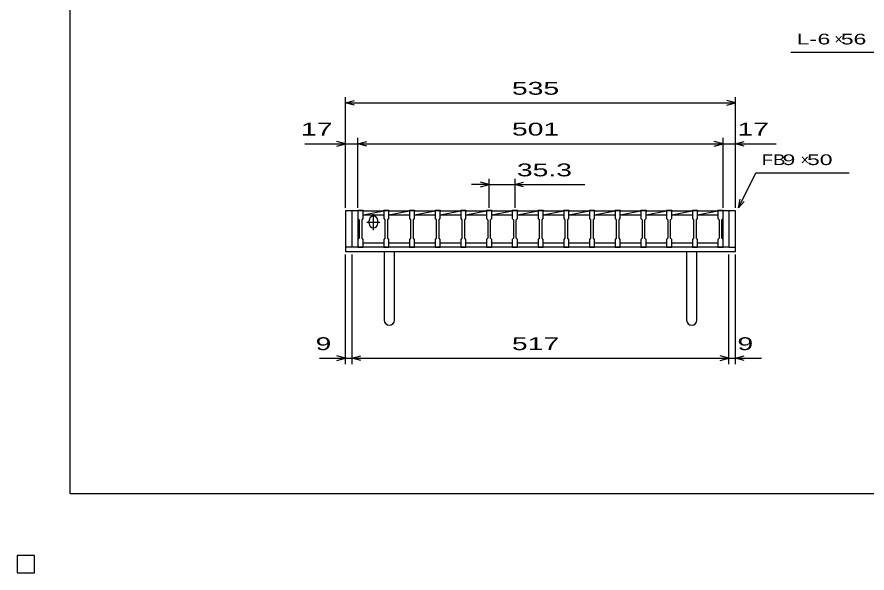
# Model space of a CAD drawing. Units: millimetres, scale not verified. Extents: x -1456 to 1385, y -1026 to 843.
# Drawn here: x -1456 to -289, y -1026 to -263 of the extents above; entities that cross this region are included whole.
import ezdxf
from ezdxf.enums import TextEntityAlignment as Align

# ---------------------------------------------------------------- set-up
doc = ezdxf.new("R2010")
doc.units = ezdxf.units.MM
doc.header["$LTSCALE"] = 8
for name, color, linetype, lineweight in [('0_2', 150, 'Continuous', 25), ('16', 3, 'Continuous', 25), ('19', 6, 'Continuous', 25), ('22', 4, 'Continuous', 25), ('24', 2, 'Continuous', 25), ('32', 4, 'Continuous', 25)]:
    doc.layers.add(name, color=color, linetype=linetype, lineweight=lineweight)
doc.styles.add('ベクトル', font='')
doc.styles.get('ベクトル').set_extended_font_data('ベクトル')

msp = doc.modelspace()

# ---------------------------------------------------------------- linework, layer by layer
at = {"layer": '0_2'}
for p, q in [((-1383.2, -917.2), (-1383.2, 842.8)), ((1384.8, -917.2), (-1383.2, -917.2)), ((-1432, -1002), (-1456, -1002)), ((-1456, -1002), (-1456, -1026)), ((-1432, -1002), (-1456, -1002)), ((-1456, -1002), (-1456, -1026)), ((-1432, -1002), (-1456, -1002)), ((-1456, -1002), (-1456, -1026)), ((-1432, -1002), (-1456, -1002)), ((-1456, -1002), (-1456, -1026)), ((-1432, -1002), (-1456, -1002)), ((-1456, -1002), (-1456, -1026)), ((-1432, -1026), (-1432, -1002)), ((-1432, -1026), (-1432, -1002)), ((-1432, -1026), (-1432, -1002)), ((-1432, -1026), (-1432, -1002)), ((-1432, -1026), (-1432, -1002)), ((-1456, -1026), (-1432, -1026)), ((-1456, -1026), (-1432, -1026)), ((-1456, -1026), (-1432, -1026)), ((-1456, -1026), (-1432, -1026)), ((-1456, -1026), (-1432, -1026))]:
    msp.add_line(p, q, dxfattribs=at)
at = {"layer": '16'}
for p, q in [((-988, -529), (-988, -528.3)), ((-988, -528.3), (-981, -528.3)), ((-988, -529), (-988, -539.5)), ((-981, -529), (-988, -529)), ((-988, -529), (-988, -573)), ((-981, -528.3), (-981, -529)), ((-981, -539.5), (-981, -529)), ((-981, -529), (-952.7, -529)), ((-981, -534.5), (-952.7, -529)), ((-981, -534.5), (-952.7, -534.5)), ((-966.85, -555.5), (-966.85, -533.5)), ((-952.7, -529), (-952.7, -528.3)), ((-952.7, -528.3), (-945.7, -528.3)), ((-952.7, -529), (-952.7, -539.5)), ((-945.7, -529), (-952.7, -529)), ((-945.7, -528.3), (-945.7, -529)), ((-945.7, -539.5), (-945.7, -529)), ((-945.7, -529), (-917.4, -529)), ((-945.7, -534.5), (-917.4, -529)), ((-945.7, -534.5), (-917.4, -534.5)), ((-917.4, -529), (-917.4, -528.3)), ((-917.4, -528.3), (-910.4, -528.3)), ((-917.4, -529), (-917.4, -539.5)), ((-910.4, -529), (-917.4, -529)), ((-910.4, -528.3), (-910.4, -529)), ((-910.4, -539.5), (-910.4, -529)), ((-910.4, -529), (-882.1, -529)), ((-910.4, -534.5), (-882.1, -529)), ((-910.4, -534.5), (-882.1, -534.5)), ((-882.1, -529), (-882.1, -528.3)), ((-882.1, -528.3), (-875.1, -528.3)), ((-882.1, -529), (-882.1, -539.5)), ((-875.1, -529), (-882.1, -529)), ((-875.1, -528.3), (-875.1, -529)), ((-875.1, -539.5), (-875.1, -529)), ((-875.1, -529), (-846.8, -529)), ((-875.1, -534.5), (-846.8, -529)), ((-875.1, -534.5), (-846.8, -534.5)), ((-846.8, -529), (-846.8, -528.3)), ((-846.8, -528.3), (-839.8, -528.3)), ((-846.8, -529), (-846.8, -539.5)), ((-839.8, -529), (-846.8, -529)), ((-839.8, -528.3), (-839.8, -529)), ((-839.8, -539.5), (-839.8, -529)), ((-839.8, -529), (-811.5, -529)), ((-839.8, -534.5), (-811.5, -529)), ((-839.8, -534.5), (-811.5, -534.5)), ((-811.5, -529), (-811.5, -528.3)), ((-811.5, -528.3), (-804.5, -528.3)), ((-811.5, -529), (-811.5, -539.5)), ((-804.5, -529), (-811.5, -529)), ((-804.5, -528.3), (-804.5, -529)), ((-804.5, -539.5), (-804.5, -529)), ((-804.5, -529), (-776.2, -529)), ((-804.5, -534.5), (-776.2, -529)), ((-804.5, -534.5), (-776.2, -534.5)), ((-776.2, -529), (-776.2, -528.3)), ((-776.2, -528.3), (-769.2, -528.3)), ((-776.2, -529), (-776.2, -539.5)), ((-769.2, -529), (-776.2, -529)), ((-769.2, -528.3), (-769.2, -529)), ((-769.2, -539.5), (-769.2, -529)), ((-769.2, -529), (-740.9, -529)), ((-769.2, -534.5), (-740.9, -529)), ((-769.2, -534.5), (-740.9, -534.5)), ((-740.9, -529), (-740.9, -528.3)), ((-740.9, -528.3), (-733.9, -528.3)), ((-740.9, -529), (-740.9, -539.5)), ((-733.9, -529), (-740.9, -529)), ((-733.9, -528.3), (-733.9, -529)), ((-733.9, -539.5), (-733.9, -529)), ((-733.9, -529), (-705.6, -529)), ((-733.9, -534.5), (-705.6, -529)), ((-733.9, -534.5), (-705.6, -534.5)), ((-705.6, -529), (-705.6, -528.3)), ((-705.6, -528.3), (-698.6, -528.3)), ((-705.6, -529), (-705.6, -539.5)), ((-698.6, -529), (-705.6, -529)), ((-698.6, -528.3), (-698.6, -529)), ((-698.6, -539.5), (-698.6, -529)), ((-698.6, -529), (-670.3, -529)), ((-698.6, -534.5), (-670.3, -529)), ((-698.6, -534.5), (-670.3, -534.5)), ((-670.3, -529), (-670.3, -528.3)), ((-670.3, -528.3), (-663.3, -528.3)), ((-670.3, -529), (-670.3, -539.5)), ((-663.3, -529), (-670.3, -529)), ((-663.3, -528.3), (-663.3, -529)), ((-663.3, -539.5), (-663.3, -529)), ((-663.3, -529), (-635, -529)), ((-663.3, -534.5), (-635, -529)), ((-663.3, -534.5), (-635, -534.5)), ((-635, -529), (-635, -528.3)), ((-635, -528.3), (-628, -528.3)), ((-635, -529), (-635, -539.5)), ((-628, -529), (-635, -529)), ((-628, -528.3), (-628, -529)), ((-628, -539.5), (-628, -529)), ((-628, -529), (-599.7, -529)), ((-628, -534.5), (-599.7, -529)), ((-628, -534.5), (-599.7, -534.5)), ((-599.7, -529), (-599.7, -528.3)), ((-599.7, -528.3), (-592.7, -528.3)), ((-599.7, -529), (-599.7, -539.5)), ((-592.7, -529), (-599.7, -529)), ((-592.7, -528.3), (-592.7, -529)), ((-592.7, -539.5), (-592.7, -529)), ((-592.7, -529), (-564.4, -529)), ((-592.7, -534.5), (-564.4, -529)), ((-592.7, -534.5), (-564.4, -534.5)), ((-564.4, -529), (-564.4, -528.3)), ((-564.4, -528.3), (-557.4, -528.3)), ((-564.4, -529), (-564.4, -539.5)), ((-557.4, -529), (-564.4, -529)), ((-557.4, -528.3), (-557.4, -529)), ((-557.4, -539.5), (-557.4, -529)), ((-557.4, -529), (-529.1, -529)), ((-557.4, -534.5), (-529.1, -529)), ((-557.4, -534.5), (-529.1, -534.5)), ((-529.1, -529), (-529.1, -528.3)), ((-529.1, -528.3), (-522.1, -528.3)), ((-529.1, -529), (-529.1, -539.5)), ((-522.1, -529), (-529.1, -529)), ((-522.1, -528.3), (-522.1, -529)), ((-522.1, -539.5), (-522.1, -529)), ((-522.1, -529), (-494, -529)), ((-522.1, -534.5), (-494, -529.039)), ((-522.1, -534.5), (-494, -534.5)), ((-494, -529), (-494, -528.3)), ((-494, -528.3), (-487, -528.3)), ((-494, -529), (-494, -539.5)), ((-487, -529), (-494, -529)), ((-487, -528.3), (-487, -529)), ((-487, -539.5), (-487, -529)), ((-487, -573), (-487, -529)), ((-988, -539.5), (-986.5, -541.5)), ((-986.5, -541.5), (-986.5, -566.5)), ((-982.5, -541.5), (-981, -539.5)), ((-982.5, -566.5), (-982.5, -541.5)), ((-975.85, -544.5), (-957.85, -544.5)), ((-972.85, -546.5), (-972.85, -542.5)), ((-960.85, -546.5), (-960.85, -542.5)), ((-952.7, -539.5), (-951.2, -541.5)), ((-951.2, -541.5), (-951.2, -566.5)), ((-947.2, -541.5), (-945.7, -539.5)), ((-947.2, -566.5), (-947.2, -541.5)), ((-917.4, -539.5), (-915.9, -541.5)), ((-915.9, -541.5), (-915.9, -566.5)), ((-911.9, -541.5), (-910.4, -539.5)), ((-911.9, -566.5), (-911.9, -541.5)), ((-882.1, -539.5), (-880.6, -541.5)), ((-880.6, -541.5), (-880.6, -566.5)), ((-876.6, -541.5), (-875.1, -539.5)), ((-876.6, -566.5), (-876.6, -541.5)), ((-846.8, -539.5), (-845.3, -541.5)), ((-845.3, -541.5), (-845.3, -566.5)), ((-841.3, -541.5), (-839.8, -539.5)), ((-841.3, -566.5), (-841.3, -541.5)), ((-811.5, -539.5), (-810, -541.5)), ((-810, -541.5), (-810, -566.5)), ((-806, -541.5), (-804.5, -539.5)), ((-806, -566.5), (-806, -541.5)), ((-776.2, -539.5), (-774.7, -541.5)), ((-774.7, -541.5), (-774.7, -566.5)), ((-770.7, -541.5), (-769.2, -539.5)), ((-770.7, -566.5), (-770.7, -541.5)), ((-740.9, -539.5), (-739.4, -541.5)), ((-739.4, -541.5), (-739.4, -566.5)), ((-735.4, -541.5), (-733.9, -539.5)), ((-735.4, -566.5), (-735.4, -541.5)), ((-705.6, -539.5), (-704.1, -541.5)), ((-704.1, -541.5), (-704.1, -566.5)), ((-700.1, -541.5), (-698.6, -539.5)), ((-700.1, -566.5), (-700.1, -541.5)), ((-670.3, -539.5), (-668.8, -541.5)), ((-668.8, -541.5), (-668.8, -566.5)), ((-664.8, -541.5), (-663.3, -539.5)), ((-664.8, -566.5), (-664.8, -541.5)), ((-635, -539.5), (-633.5, -541.5)), ((-633.5, -541.5), (-633.5, -566.5)), ((-629.5, -541.5), (-628, -539.5)), ((-629.5, -566.5), (-629.5, -541.5)), ((-599.7, -539.5), (-598.2, -541.5)), ((-598.2, -541.5), (-598.2, -566.5)), ((-594.2, -541.5), (-592.7, -539.5)), ((-594.2, -566.5), (-594.2, -541.5)), ((-564.4, -539.5), (-562.9, -541.5)), ((-562.9, -541.5), (-562.9, -566.5)), ((-558.9, -541.5), (-557.4, -539.5)), ((-558.9, -566.5), (-558.9, -541.5)), ((-529.1, -539.5), (-527.6, -541.5)), ((-527.6, -541.5), (-527.6, -566.5)), ((-523.6, -541.5), (-522.1, -539.5)), ((-523.6, -566.5), (-523.6, -541.5)), ((-494, -539.5), (-492.5, -541.5)), ((-492.5, -541.5), (-492.5, -566.5)), ((-488.5, -541.5), (-487, -539.5)), ((-488.5, -566.5), (-488.5, -541.5)), ((-986.5, -566.5), (-988, -568.5)), ((-988, -568.5), (-988, -579)), ((-981, -568.5), (-982.5, -566.5)), ((-981, -579), (-981, -568.5)), ((-951.2, -566.5), (-952.7, -568.5)), ((-952.7, -568.5), (-952.7, -579)), ((-945.7, -568.5), (-947.2, -566.5)), ((-945.7, -579), (-945.7, -568.5)), ((-915.9, -566.5), (-917.4, -568.5)), ((-917.4, -568.5), (-917.4, -579)), ((-910.4, -568.5), (-911.9, -566.5)), ((-910.4, -579), (-910.4, -568.5)), ((-880.6, -566.5), (-882.1, -568.5)), ((-882.1, -568.5), (-882.1, -579)), ((-875.1, -568.5), (-876.6, -566.5)), ((-875.1, -579), (-875.1, -568.5)), ((-845.3, -566.5), (-846.8, -568.5)), ((-846.8, -568.5), (-846.8, -579)), ((-839.8, -568.5), (-841.3, -566.5)), ((-839.8, -579), (-839.8, -568.5)), ((-810, -566.5), (-811.5, -568.5)), ((-811.5, -568.5), (-811.5, -579)), ((-804.5, -568.5), (-806, -566.5)), ((-804.5, -579), (-804.5, -568.5)), ((-774.7, -566.5), (-776.2, -568.5)), ((-776.2, -568.5), (-776.2, -579)), ((-769.2, -568.5), (-770.7, -566.5)), ((-769.2, -579), (-769.2, -568.5)), ((-739.4, -566.5), (-740.9, -568.5)), ((-740.9, -568.5), (-740.9, -579)), ((-733.9, -568.5), (-735.4, -566.5)), ((-733.9, -579), (-733.9, -568.5)), ((-704.1, -566.5), (-705.6, -568.5)), ((-705.6, -568.5), (-705.6, -579)), ((-698.6, -568.5), (-700.1, -566.5)), ((-698.6, -579), (-698.6, -568.5)), ((-668.8, -566.5), (-670.3, -568.5)), ((-670.3, -568.5), (-670.3, -579)), ((-663.3, -568.5), (-664.8, -566.5)), ((-663.3, -579), (-663.3, -568.5)), ((-633.5, -566.5), (-635, -568.5)), ((-635, -568.5), (-635, -579)), ((-628, -568.5), (-629.5, -566.5)), ((-628, -579), (-628, -568.5)), ((-598.2, -566.5), (-599.7, -568.5)), ((-599.7, -568.5), (-599.7, -579)), ((-592.7, -568.5), (-594.2, -566.5)), ((-592.7, -579), (-592.7, -568.5)), ((-562.9, -566.5), (-564.4, -568.5)), ((-564.4, -568.5), (-564.4, -579)), ((-557.4, -568.5), (-558.9, -566.5)), ((-557.4, -579), (-557.4, -568.5)), ((-527.6, -566.5), (-529.1, -568.5)), ((-529.1, -568.5), (-529.1, -579)), ((-522.1, -568.5), (-523.6, -566.5)), ((-522.1, -579), (-522.1, -568.5)), ((-492.5, -566.5), (-494, -568.5)), ((-494, -568.5), (-494, -579)), ((-487, -568.5), (-488.5, -566.5)), ((-487, -579), (-487, -568.5)), ((-988, -579), (-981, -579)), ((-981, -573), (-952.7, -573)), ((-952.7, -579), (-945.7, -579)), ((-945.7, -573), (-917.4, -573)), ((-917.4, -579), (-910.4, -579)), ((-910.4, -573), (-882.1, -573)), ((-882.1, -579), (-875.1, -579)), ((-875.1, -573), (-846.8, -573)), ((-846.8, -579), (-839.8, -579)), ((-839.8, -573), (-811.5, -573)), ((-811.5, -579), (-804.5, -579)), ((-804.5, -573), (-776.2, -573)), ((-776.2, -579), (-769.2, -579)), ((-769.2, -573), (-740.9, -573)), ((-740.9, -579), (-733.9, -579)), ((-733.9, -573), (-705.6, -573)), ((-705.6, -579), (-698.6, -579)), ((-698.6, -573), (-670.3, -573)), ((-670.3, -579), (-663.3, -579)), ((-663.3, -573), (-635, -573)), ((-635, -579), (-628, -579)), ((-628, -573), (-599.7, -573)), ((-599.7, -579), (-592.7, -579)), ((-592.7, -573), (-564.4, -573)), ((-564.4, -579), (-557.4, -579)), ((-557.4, -573), (-529.1, -573)), ((-529.1, -579), (-522.1, -579)), ((-522.1, -573), (-494, -573)), ((-494, -579), (-487, -579)), ((-1432, -1002), (-1456, -1002)), ((-1456, -1002), (-1456, -1026)), ((-1432, -1002), (-1456, -1002)), ((-1456, -1002), (-1456, -1026)), ((-1432, -1002), (-1456, -1002)), ((-1456, -1002), (-1456, -1026)), ((-1432, -1002), (-1456, -1002)), ((-1456, -1002), (-1456, -1026)), ((-1432, -1002), (-1456, -1002)), ((-1456, -1002), (-1456, -1026)), ((-1432, -1026), (-1432, -1002)), ((-1432, -1026), (-1432, -1002)), ((-1432, -1026), (-1432, -1002)), ((-1432, -1026), (-1432, -1002)), ((-1432, -1026), (-1432, -1002)), ((-1456, -1026), (-1432, -1026)), ((-1456, -1026), (-1432, -1026)), ((-1456, -1026), (-1432, -1026)), ((-1456, -1026), (-1432, -1026)), ((-1456, -1026), (-1432, -1026))]:
    msp.add_line(p, q, dxfattribs=at)
for centre, start, end in [((-966.85, -542.5), 0, 180), ((-966.85, -546.5), 180, 0)]:
    msp.add_arc(centre, 6, start, end, dxfattribs=at)
at = {"layer": '19'}
for p, q in [((-988, -529), (-1005, -529)), ((-1005, -529), (-1005, -585)), ((-996, -579), (-996, -529)), ((-470, -529), (-487, -529)), ((-479, -529), (-479, -579)), ((-470, -585), (-470, -529)), ((-996, -579), (-1005, -579)), ((-479, -579), (-996, -579)), ((-479, -579), (-470, -579)), ((-1005, -585), (-470, -585)), ((-952, -585), (-952, -679)), ((-938, -679), (-938, -585)), ((-537, -585), (-537, -679)), ((-523, -679), (-523, -585))]:
    msp.add_line(p, q, dxfattribs=at)
for centre in [(-945, -679), (-530, -679)]:
    msp.add_arc(centre, 7, 180, 0, dxfattribs=at)
at = {"layer": '22'}
for p, q in [((-394, -311.5), (-234, -311.5)), ((-1005, -525), (-1005, -373)), ((-470, -525), (-470, -373)), ((-1005, -381), (-993, -377.8)), ((-993, -384.2), (-1005, -381)), ((-1005, -381), (-470, -381)), ((-470, -381), (-482, -377.8)), ((-482, -384.2), (-470, -381)), ((-1005, -525), (-1005, -429)), ((-988, -525), (-988, -429)), ((-487, -525), (-487, -429)), ((-470, -525), (-470, -429)), ((-1061, -437), (-1005, -437)), ((-1005, -437), (-1017, -433.8)), ((-1017, -440.2), (-1005, -437)), ((-1005, -437), (-988, -437)), ((-988, -437), (-976, -433.8)), ((-976, -440.2), (-988, -437)), ((-988, -437), (-487, -437)), ((-487, -437), (-499, -433.8)), ((-499, -440.2), (-487, -437)), ((-487, -437), (-470, -437)), ((-470, -437), (-458, -433.8)), ((-458, -440.2), (-470, -437)), ((-470, -437), (-414, -437)), ((-466, -525), (-442, -477)), ((-442, -477), (-314, -477)), ((-808, -493), (-820, -489.8)), ((-808, -525), (-808, -485)), ((-772.7, -485), (-772.7, -525)), ((-772.7, -493), (-760.7, -489.8)), ((-808, -493), (-832, -493)), ((-820, -496.2), (-808, -493)), ((-808, -493), (-772.7, -493)), ((-760.7, -496.2), (-772.7, -493)), ((-772.7, -493), (-676.7, -493)), ((-466, -525), (-463.6, -513.32)), ((-466, -525), (-458, -516.2)), ((-1005, -739.4), (-1005, -589)), ((-996, -739.4), (-996, -589)), ((-479, -739.4), (-479, -589)), ((-470, -739.4), (-470, -589)), ((-1041, -731.4), (-1005, -731.4)), ((-1005, -731.4), (-1017, -728.2)), ((-1017, -734.6), (-1005, -731.4)), ((-1005, -731.4), (-996, -731.4)), ((-996, -731.4), (-984, -728.2)), ((-984, -734.6), (-996, -731.4)), ((-996, -731.4), (-479, -731.4)), ((-479, -731.4), (-491, -728.2)), ((-491, -734.6), (-479, -731.4)), ((-479, -731.4), (-470, -731.4)), ((-470, -731.4), (-458, -728.2)), ((-458, -734.6), (-470, -731.4)), ((-470, -731.4), (-434, -731.4))]:
    msp.add_line(p, q, dxfattribs=at)
at = {"layer": '22', "color": 2}
for p, q in [((-1432, -1002), (-1456, -1002)), ((-1456, -1002), (-1456, -1026)), ((-1432, -1002), (-1456, -1002)), ((-1456, -1002), (-1456, -1026)), ((-1432, -1002), (-1456, -1002)), ((-1456, -1002), (-1456, -1026)), ((-1432, -1026), (-1432, -1002)), ((-1432, -1026), (-1432, -1002)), ((-1432, -1026), (-1432, -1002)), ((-1456, -1026), (-1432, -1026)), ((-1456, -1026), (-1432, -1026)), ((-1456, -1026), (-1432, -1026))]:
    msp.add_line(p, q, dxfattribs=at)
at = {"layer": '24', "color": 4}
for p, q in [((-1432, -1002), (-1456, -1002)), ((-1456, -1002), (-1456, -1026)), ((-1432, -1002), (-1456, -1002)), ((-1456, -1002), (-1456, -1026)), ((-1432, -1002), (-1456, -1002)), ((-1456, -1002), (-1456, -1026)), ((-1432, -1026), (-1432, -1002)), ((-1432, -1026), (-1432, -1002)), ((-1432, -1026), (-1432, -1002)), ((-1456, -1026), (-1432, -1026)), ((-1456, -1026), (-1432, -1026)), ((-1456, -1026), (-1432, -1026))]:
    msp.add_line(p, q, dxfattribs=at)
at = {"layer": '32'}
for p, q in [((-1432, -1002), (-1456, -1002)), ((-1456, -1002), (-1456, -1026)), ((-1432, -1002), (-1456, -1002)), ((-1456, -1002), (-1456, -1026)), ((-1432, -1002), (-1456, -1002)), ((-1456, -1002), (-1456, -1026)), ((-1432, -1002), (-1456, -1002)), ((-1456, -1002), (-1456, -1026)), ((-1432, -1002), (-1456, -1002)), ((-1456, -1002), (-1456, -1026)), ((-1432, -1026), (-1432, -1002)), ((-1432, -1026), (-1432, -1002)), ((-1432, -1026), (-1432, -1002)), ((-1432, -1026), (-1432, -1002)), ((-1432, -1026), (-1432, -1002)), ((-1456, -1026), (-1432, -1026)), ((-1456, -1026), (-1432, -1026)), ((-1456, -1026), (-1432, -1026)), ((-1456, -1026), (-1432, -1026)), ((-1456, -1026), (-1432, -1026))]:
    msp.add_line(p, q, dxfattribs=at)

# ---------------------------------------------------------------- texts
at = {"layer": '22', "color": 2, "style": 'ベクトル'}
for s, height, width, p in [('L-', 14.66, 1.6, (-386, -293.5)), (' 6 ', 14.66, 1.6, (-366, -293.5)), (' 56 ', 14.66, 1.6, (-334, -293.5)), (' 535 ', 17.6, 1.65, (-787.5, -361)), (' 17 ', 17.6, 1.65, (-1077, -417)), (' 501 ', 17.6, 1.65, (-787.5, -417)), (' 17 ', 17.6, 1.65, (-478, -417)), ('FB', 14.66, 1.3, (-434, -459)), (' 9 ', 14.66, 1.6, (-414, -459)), (' 50 ', 14.66, 1.6, (-380.4, -459)), (' 35.3 ', 17.6, 1.65, (-780.7, -473)), (' 9 ', 17.6, 1.65, (-1057, -711.4)), (' 517 ', 17.6, 1.65, (-787.5, -711.4)), (' 9 ', 17.6, 1.65, (-478, -711.4))]:
    msp.add_text(s, height=height, dxfattribs=dict(at, width=width)).set_placement(p, align=Align.MIDDLE_LEFT)
for p in [(-334, -293.5), (-380.4, -459)]:
    msp.add_text('×', height=14.66, dxfattribs=at).set_placement(p, align=Align.MIDDLE_LEFT)

doc.saveas('drawing.dxf')
